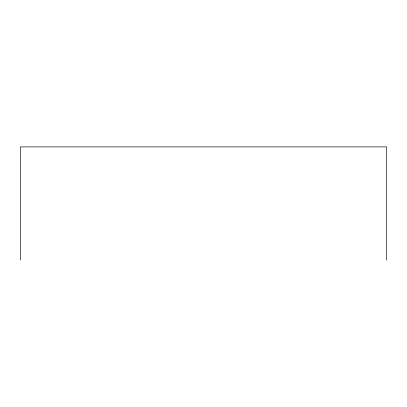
<?xml version="1.0" encoding="UTF-8"?>
<svg xmlns="http://www.w3.org/2000/svg" width="407" height="407" viewBox="0 0 407 407"><rect width="100%" height="100%" fill="white"/><g stroke="black" fill="none" stroke-linecap="round" stroke-linejoin="round"><path stroke-width="0.61" d="M386.65 260.104L386.65 146.896L20.35 146.896L20.35 260.104"/></g></svg>
